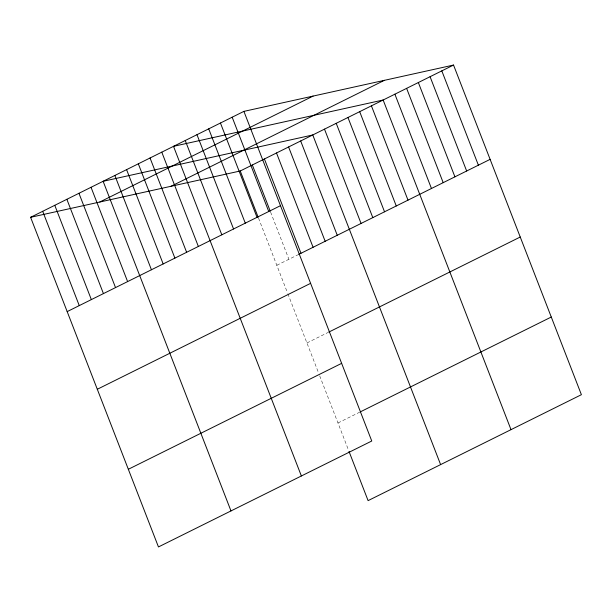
<?xml version="1.0" encoding="UTF-8"?>
<svg xmlns="http://www.w3.org/2000/svg" width="612" height="612" viewBox="0 0 612 612"><rect width="100%" height="100%" fill="white"/><g stroke="black" fill="none" stroke-linecap="round" stroke-linejoin="round"><path stroke-width="0.46" stroke-dasharray="3.06 2.29" d="M276.815 265.287L297.769 254.883M306.941 342.95L327.887 332.546M337.977 422.969L359.734 412.159M270.611 212.135L288.902 259.289M258.524 218.14L287.525 292.903M287.862 293.768L318.661 373.175M319.693 375.845L348.687 450.577"/><path stroke-width="0.92" d="M243.905 111.376L371.759 441.015L158.462 546.944L30.6 217.306L243.905 111.376L453.538 65.056L581.4 394.694L368.095 500.624L349.016 451.442M99.779 202.021L313.084 96.092M171.054 186.27L384.359 80.34M30.6 217.306L240.241 170.985L453.538 65.056M67.175 311.607L280.48 205.678M298.572 254.485L490.12 159.357M97.3 389.27L310.605 283.341M328.698 332.148L520.238 237.02M128.336 469.282L341.641 363.352M360.537 411.761L551.274 317.031M441.81 70.877L478.385 165.186M430.075 76.707L466.658 171.008M418.348 82.536L454.923 176.837M406.613 88.358L443.195 182.659M394.885 94.187L431.46 188.488M511.012 429.655L383.15 100.008L173.51 146.329L301.372 475.968M371.415 105.838L407.997 200.139M359.688 111.667L396.262 205.969M347.953 117.489L384.535 211.79M336.225 123.318L372.8 217.62M324.49 129.14L361.072 223.449M440.617 464.607L312.763 134.969L103.122 181.29L230.984 510.928M300.676 140.974L337.25 235.276M288.589 146.972L325.163 241.281M276.502 152.977L313.076 247.279M264.415 158.982L300.989 253.284M252.328 164.98L270.267 211.247M232.17 117.198L268.752 211.5M240.241 170.985L258.18 217.245M220.442 123.027L257.017 217.329M208.707 128.849L245.29 223.158M196.98 134.678L233.555 228.98M185.245 140.508L221.819 234.809M161.782 152.159L198.357 246.46M150.047 157.98L186.629 252.289M138.32 163.809L174.894 258.111M126.585 169.639L163.167 263.94M114.857 175.46L151.432 269.762M91.035 187.287L127.617 281.597M78.948 193.293L115.53 287.594M66.861 199.298L103.436 293.599M54.774 205.295L91.349 299.605M42.687 211.301L79.262 305.602"/></g></svg>
